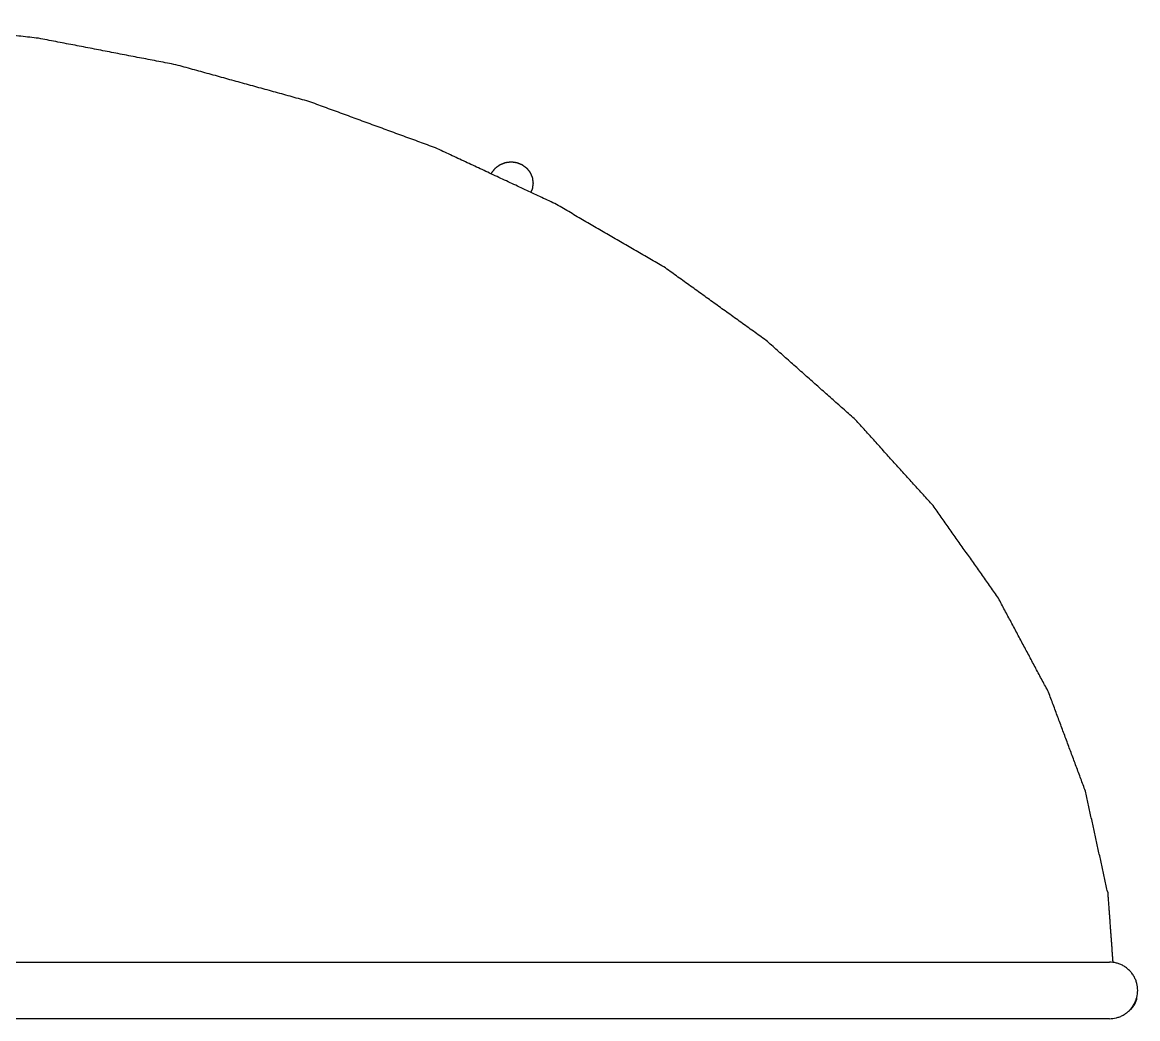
# Model space of a CAD drawing. Header units: millimetres. Extents: x 3429 to 24139, y -631 to 9878.
# Drawn here: x 8496.8 to 8575.7, y 3778.8 to 3849.3 of the extents above; entities that cross this region are included whole.
import ezdxf

# ---------------------------------------------------------------- set-up
doc = ezdxf.new("R2010")
doc.units = ezdxf.units.MM
for name, color, linetype, lineweight in [('multid_gorunus_3', 23, 'Continuous', 13), ('multid_gorunus_5', 193, 'Continuous', 5), ('multid_gorunus_6', 54, 'Continuous', 0)]:
    doc.layers.add(name, color=color, linetype=linetype, lineweight=lineweight)
doc.layers.add('tavan detat', color=7, linetype='Continuous')

# ---------------------------------------------------------------- blocks, each defined once
blk = doc.blocks.new('servant')
at = {"layer": 'multid_gorunus_3', "lineweight": -3}
for points, knots in [([(3762.711, -1977.058), (3762.547, -1977.058), (3762.298, -1977.088), (3761.973, -1977.193), (3761.734, -1977.306), (3761.507, -1977.453), (3761.3, -1977.632), (3761.119, -1977.837), (3760.968, -1978.065), (3760.851, -1978.307), (3760.745, -1978.631), (3760.711, -1978.89), (3760.711, -1979.058)], [0, 0, 0, 0, 0.695925, 1.053796, 1.412666, 1.766604, 2.110095, 2.438674, 2.749414, 3.041172, 3.314483, 3.817472, 3.817472, 3.817472, 3.817472]), ([(3760.711, -1979.058), (3760.711, -1979.226), (3760.745, -1979.484), (3760.851, -1979.809), (3760.968, -1980.051), (3761.119, -1980.278), (3761.3, -1980.484), (3761.507, -1980.662), (3761.734, -1980.809), (3761.973, -1980.923), (3762.298, -1981.027), (3762.547, -1981.058), (3762.711, -1981.058)], [3.817472, 3.817472, 3.817472, 3.817472, 4.320462, 4.593773, 4.88553, 5.196271, 5.524849, 5.868341, 6.222278, 6.581148, 6.93902, 7.634945, 7.634945, 7.634945, 7.634945])]:
    blk.add_open_spline(points, degree=3, knots=knots, dxfattribs=at)
for points, degree in [([(3762.711, -1977.058), (3826.675, -1977.058), (3890.643, -1977.058), (3954.607, -1977.058)], 3), ([(3760.803, -1978.39), (3760.881, -1978.208), (3760.959, -1978.025)], 2), ([(3760.959, -1978.025), (3761.082, -1977.869), (3761.206, -1977.712)], 2), ([(3761.206, -1977.712), (3761.25, -1977.679), (3761.293, -1977.647)], 2), ([(3760.786, -1978.516), (3760.794, -1978.453), (3760.803, -1978.39)], 2), ([(3954.607, -1981.058), (3890.643, -1981.058), (3826.675, -1981.058), (3762.711, -1981.058)], 3)]:
    blk.add_open_spline(points, degree=degree, dxfattribs=at)
at = {"layer": 'multid_gorunus_5', "lineweight": -3}
for points in [[(3762.835, -1986.01), (3762.654, -1983.527), (3762.473, -1981.043)], [(3762.835, -1986.01), (3763.622, -1989.585), (3764.409, -1993.159)], [(3764.409, -1993.159), (3765.711, -1996.655), (3767.014, -2000.151)], [(3767.014, -2000.151), (3768.817, -2003.53), (3770.62, -2006.908)], [(3770.62, -2006.908), (3772.905, -2010.133), (3775.189, -2013.358)], [(3775.189, -2013.358), (3777.93, -2016.393), (3780.671, -2019.428)], [(3780.671, -2019.428), (3783.838, -2022.241), (3787.004, -2025.053)], [(3787.004, -2025.053), (3790.563, -2027.613), (3794.121, -2030.172)], [(3794.121, -2030.172), (3798.031, -2032.449), (3801.942, -2034.727)], [(3801.942, -2034.727), (3806.162, -2036.698), (3810.383, -2038.669)], [(3810.383, -2038.669), (3814.866, -2040.312), (3819.35, -2041.955)], [(3819.35, -2041.955), (3824.048, -2043.252), (3828.746, -2044.549)], [(3828.746, -2044.549), (3833.606, -2045.486), (3838.467, -2046.423)], [(3838.467, -2046.423), (3843.437, -2046.989), (3848.407, -2047.555)]]:
    blk.add_open_spline(points, degree=2, dxfattribs=at)
at = {"layer": 'multid_gorunus_6', "lineweight": -3}
for points in [[(3803.536, -2035.783), (3803.592, -2035.653), (3803.647, -2035.523)], [(3803.483, -2036.174), (3803.51, -2035.978), (3803.536, -2035.783)], [(3803.536, -2036.566), (3803.51, -2036.37), (3803.483, -2036.174)], [(3803.692, -2036.931), (3803.614, -2036.748), (3803.536, -2036.566)], [(3803.939, -2037.244), (3803.816, -2037.087), (3803.692, -2036.931)], [(3804.262, -2037.484), (3804.101, -2037.364), (3803.939, -2037.244)], [(3806.143, -2037.244), (3805.981, -2037.364), (3805.82, -2037.484)], [(3806.39, -2036.931), (3806.266, -2037.087), (3806.143, -2037.244)], [(3806.435, -2036.825), (3806.413, -2036.878), (3806.39, -2036.931)], [(3806.39, -2036.93), (3806.39, -2036.93), (3806.39, -2036.931)], [(3804.638, -2037.635), (3804.45, -2037.56), (3804.262, -2037.484)], [(3805.041, -2037.687), (3804.839, -2037.661), (3804.638, -2037.635)], [(3805.444, -2037.635), (3805.243, -2037.661), (3805.041, -2037.687)], [(3805.82, -2037.484), (3805.632, -2037.56), (3805.444, -2037.635)]]:
    blk.add_open_spline(points, degree=2, dxfattribs=at)

msp = doc.modelspace()

# ---------------------------------------------------------------- block references
at = {"layer": 'tavan detat', "rotation": 180}
msp.add_blockref('servant', (12336.381, 1801.742), dxfattribs=at)

doc.saveas('drawing.dxf')
